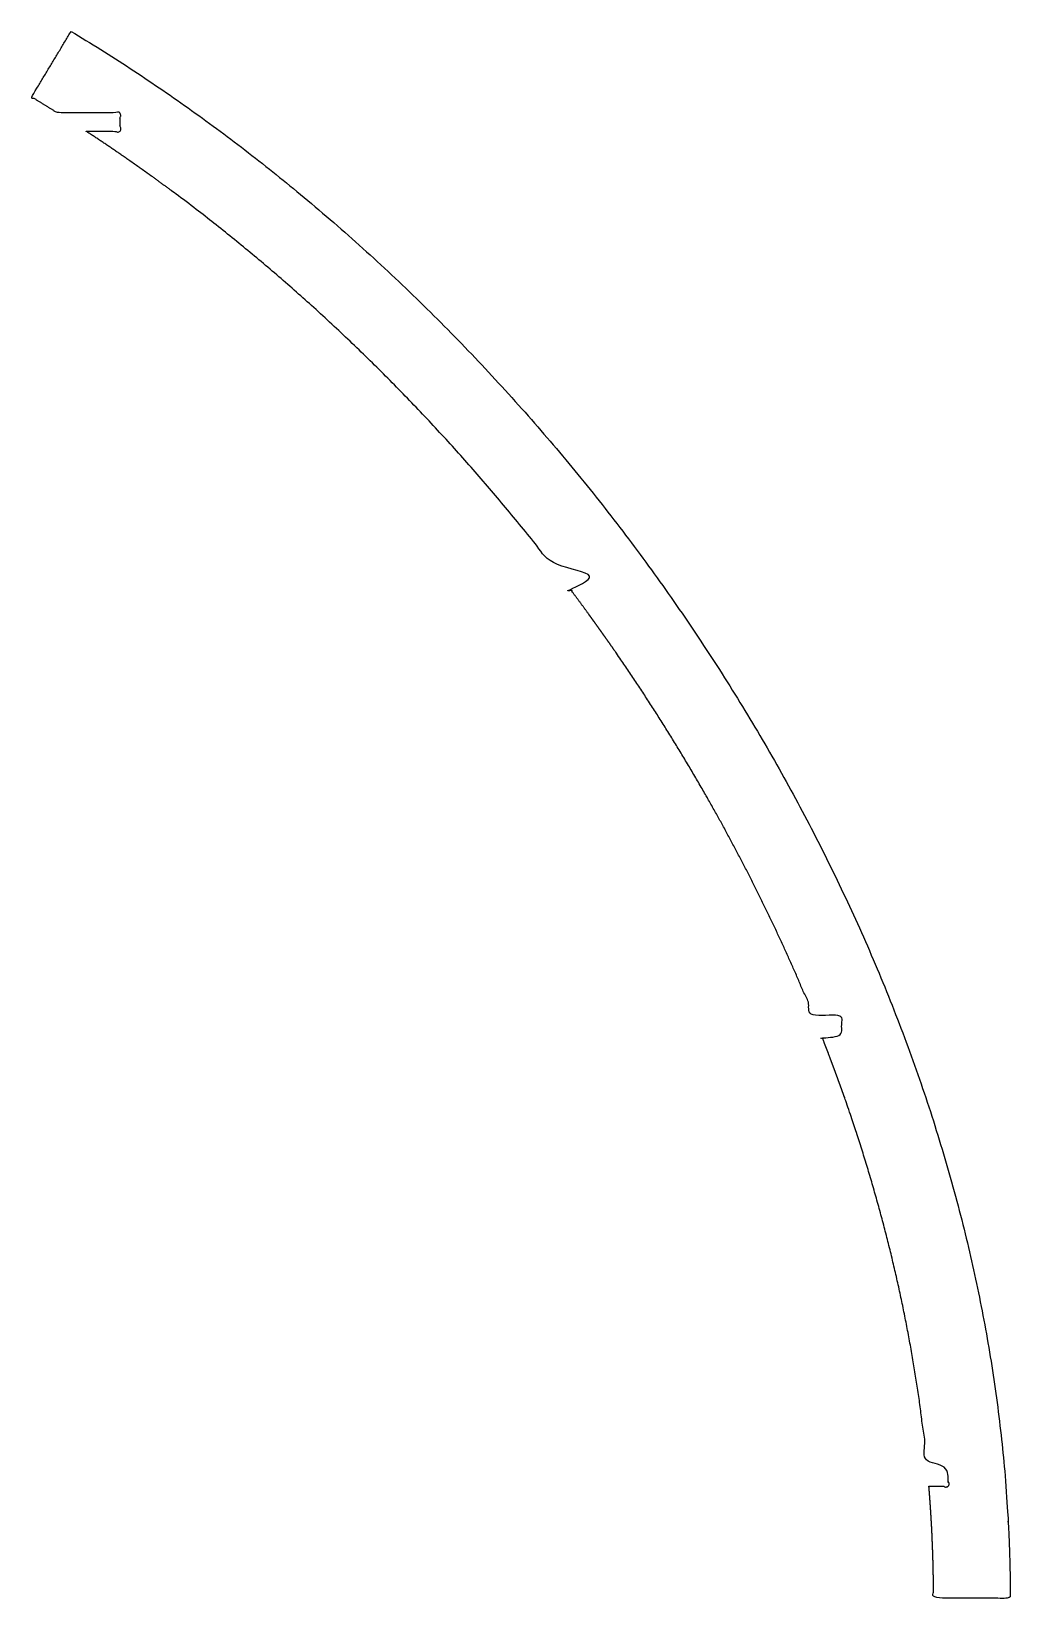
# Model space of a CAD drawing. Header units: inches. Extents: x 23.7 to 62, y -32.5 to 28.8.
import ezdxf

# ---------------------------------------------------------------- set-up
doc = ezdxf.new("R2010")
doc.units = ezdxf.units.IN
doc.header["$MEASUREMENT"] = 0
doc.layers.add('Finished$Leg 2', color=18, linetype='Continuous', true_color=0x000000)

msp = doc.modelspace()

# ---------------------------------------------------------------- linework, layer by layer
at = {"layer": 'Finished$Leg 2'}
msp.add_rational_spline([(25.272, 28.773, 30.643), (24.757, 27.916, 30.643), (24.243, 27.058, 30.643), (23.728, 26.201, 30.643), (24.063, 26, 30.643), (24.398, 25.795, 30.643), (24.73, 25.587, 30.643), (25.489, 25.587, 30.643), (26.248, 25.587, 30.643), (27.007, 25.587, 30.643), (27.031, 25.611, 30.643), (27.062, 25.624, 30.643), (27.097, 25.624, 30.643), (27.131, 25.624, 30.643), (27.162, 25.611, 30.643), (27.186, 25.587, 30.643), (27.236, 25.535, 30.643), (27.236, 25.463, 30.643), (27.186, 25.412, 30.643), (27.186, 25.29, 30.643), (27.186, 25.167, 30.643), (27.186, 25.045, 30.643), (27.21, 25.021, 30.643), (27.223, 24.99, 30.643), (27.223, 24.956, 30.643), (27.223, 24.922, 30.643), (27.21, 24.891, 30.643), (27.186, 24.867, 30.643), (27.134, 24.816, 30.643), (27.062, 24.816, 30.643), (27.011, 24.867, 30.643), (26.626, 24.867, 30.643), (26.242, 24.867, 30.643), (25.857, 24.867, 30.643), (32.612, 20.454, 30.643), (38.856, 14.63, 30.643), (44.056, 7.92, 30.643), (44.492, 7.92, 30.643), (44.929, 7.92, 30.643), (45.366, 7.92, 30.643), (45.39, 7.944, 30.643), (45.421, 7.958, 30.643), (45.455, 7.958, 30.643), (45.489, 7.958, 30.643), (45.521, 7.944, 30.643), (45.545, 7.92, 30.643), (45.595, 7.869, 30.643), (45.595, 7.797, 30.643), (45.545, 7.745, 30.643), (45.545, 7.623, 30.643), (45.545, 7.501, 30.643), (45.545, 7.379, 30.643), (45.569, 7.355, 30.643), (45.582, 7.323, 30.643), (45.582, 7.289, 30.643), (45.582, 7.255, 30.643), (45.569, 7.224, 30.643), (45.545, 7.2, 30.643), (45.493, 7.15, 30.643), (45.421, 7.15, 30.643), (45.369, 7.2, 30.643), (45.115, 7.2, 30.643), (44.861, 7.2, 30.643), (44.607, 7.2, 30.643), (46.07, 5.266, 30.643), (47.447, 3.261, 30.643), (48.725, 1.197, 30.643), (50.892, -2.304, 30.643), (52.773, -5.971, 30.643), (54.312, -9.746, 30.643), (54.618, -9.746, 30.643), (54.923, -9.746, 30.643), (55.229, -9.746, 30.643), (55.253, -9.722, 30.643), (55.284, -9.709, 30.643), (55.318, -9.709, 30.643), (55.352, -9.709, 30.643), (55.384, -9.722, 30.643), (55.408, -9.746, 30.643), (55.458, -9.798, 30.643), (55.458, -9.87, 30.643), (55.408, -9.922, 30.643), (55.408, -10.044, 30.643), (55.408, -10.166, 30.643), (55.408, -10.288, 30.643), (55.432, -10.312, 30.643), (55.445, -10.343, 30.643), (55.445, -10.377, 30.643), (55.445, -10.411, 30.643), (55.432, -10.443, 30.643), (55.408, -10.466, 30.643), (55.356, -10.517, 30.643), (55.284, -10.517, 30.643), (55.232, -10.466, 30.643), (55.022, -10.466, 30.643), (54.811, -10.466, 30.643), (54.601, -10.466, 30.643), (56.769, -15.959, 30.643), (58.211, -21.668, 30.643), (58.756, -27.413, 30.643), (58.968, -27.413, 30.643), (59.181, -27.413, 30.643), (59.393, -27.413, 30.643), (59.417, -27.389, 30.643), (59.448, -27.376, 30.643), (59.482, -27.376, 30.643), (59.516, -27.376, 30.643), (59.548, -27.389, 30.643), (59.571, -27.413, 30.643), (59.622, -27.465, 30.643), (59.622, -27.537, 30.643), (59.571, -27.588, 30.643), (59.571, -27.71, 30.643), (59.571, -27.833, 30.643), (59.571, -27.955, 30.643), (59.596, -27.979, 30.643), (59.609, -28.01, 30.643), (59.609, -28.044, 30.643), (59.609, -28.078, 30.643), (59.596, -28.109, 30.643), (59.571, -28.133, 30.643), (59.52, -28.184, 30.643), (59.448, -28.184, 30.643), (59.396, -28.133, 30.643), (59.204, -28.133, 30.643), (59.012, -28.133, 30.643), (58.82, -28.133, 30.643), (58.939, -29.592, 30.643), (59, -31.053, 30.643), (59, -32.513, 30.643), (60, -32.513, 30.643), (61, -32.513, 30.643), (62, -32.513, 30.643), (62, -20.18, 30.643), (57.9, -7.924, 30.643), (51.275, 2.776, 30.643), (44.651, 13.477, 30.643), (35.499, 22.637, 30.643), (25.272, 28.773, 30.643)], [1, 1, 1, 1, 1, 1, 1, 1, 1, 1, 0.948043951933, 0.948043951933, 1, 0.948043951933, 0.948043951933, 1, 0.809159734851, 0.809159734851, 1, 1, 1, 1, 0.948043951933, 0.948043951933, 1, 0.948043951933, 0.948043951933, 1, 0.809159734851, 0.809159734851, 1, 1, 1, 1, 1, 1, 1, 1, 1, 1, 0.948043951933, 0.948043951933, 1, 0.948043951933, 0.948043951933, 1, 0.809159734851, 0.809159734851, 1, 1, 1, 1, 0.948043951933, 0.948043951933, 1, 0.948043951933, 0.948043951933, 1, 0.809159734851, 0.809159734851, 1, 1, 1, 1, 1, 1, 1, 1, 1, 1, 1, 1, 1, 0.948043951933, 0.948043951933, 1, 0.948043951933, 0.948043951933, 1, 0.809159734851, 0.809159734851, 1, 1, 1, 1, 0.948043951933, 0.948043951933, 1, 0.948043951933, 0.948043951933, 1, 0.809159734851, 0.809159734851, 1, 1, 1, 1, 1, 1, 1, 1, 1, 1, 0.948043951933, 0.948043951933, 1, 0.948043951933, 0.948043951933, 1, 0.809159734851, 0.809159734851, 1, 1, 1, 1, 0.948043951933, 0.948043951933, 1, 0.948043951933, 0.948043951933, 1, 0.809159734851, 0.809159734851, 1, 1, 1, 1, 1, 1, 1, 1, 1, 1, 1, 1, 1, 1, 1, 1], degree=3, knots=[184.011398, 184.011398, 184.011398, 184.011398, 185.011398, 185.011398, 185.011398, 186.56918, 186.56918, 186.56918, 187.1729, 187.1729, 187.1729, 187.272253, 187.272253, 187.272253, 187.371605, 187.371605, 187.371605, 187.565599, 187.565599, 187.565599, 188.074574, 188.074574, 188.074574, 188.173927, 188.173927, 188.173927, 188.27328, 188.27328, 188.27328, 188.467273, 188.467273, 188.467273, 188.773135, 188.773135, 188.773135, 220.637425, 220.637425, 220.637425, 221.178222, 221.178222, 221.178222, 221.277575, 221.277575, 221.277575, 221.376928, 221.376928, 221.376928, 221.570921, 221.570921, 221.570921, 222.079897, 222.079897, 222.079897, 222.17925, 222.17925, 222.17925, 222.278602, 222.278602, 222.278602, 222.472596, 222.472596, 222.472596, 222.787254, 222.787254, 222.787254, 231.888071, 231.888071, 231.888071, 247.327567, 247.327567, 247.327567, 247.810287, 247.810287, 247.810287, 247.90964, 247.90964, 247.90964, 248.008992, 248.008992, 248.008992, 248.202986, 248.202986, 248.202986, 248.711961, 248.711961, 248.711961, 248.811314, 248.811314, 248.811314, 248.910667, 248.910667, 248.910667, 249.10466, 249.10466, 249.10466, 249.437071, 249.437071, 249.437071, 271.821051, 271.821051, 271.821051, 272.228093, 272.228093, 272.228093, 272.327446, 272.327446, 272.327446, 272.426799, 272.426799, 272.426799, 272.620792, 272.620792, 272.620792, 273.129768, 273.129768, 273.129768, 273.229121, 273.229121, 273.229121, 273.328473, 273.328473, 273.328473, 273.522467, 273.522467, 273.522467, 273.89099, 273.89099, 273.89099, 279.5743, 279.5743, 279.5743, 280.5743, 280.5743, 280.5743, 325.995854, 325.995854, 325.995854, 371.417407, 371.417407, 371.417407, 371.417407], dxfattribs=at)

doc.saveas('drawing.dxf')
